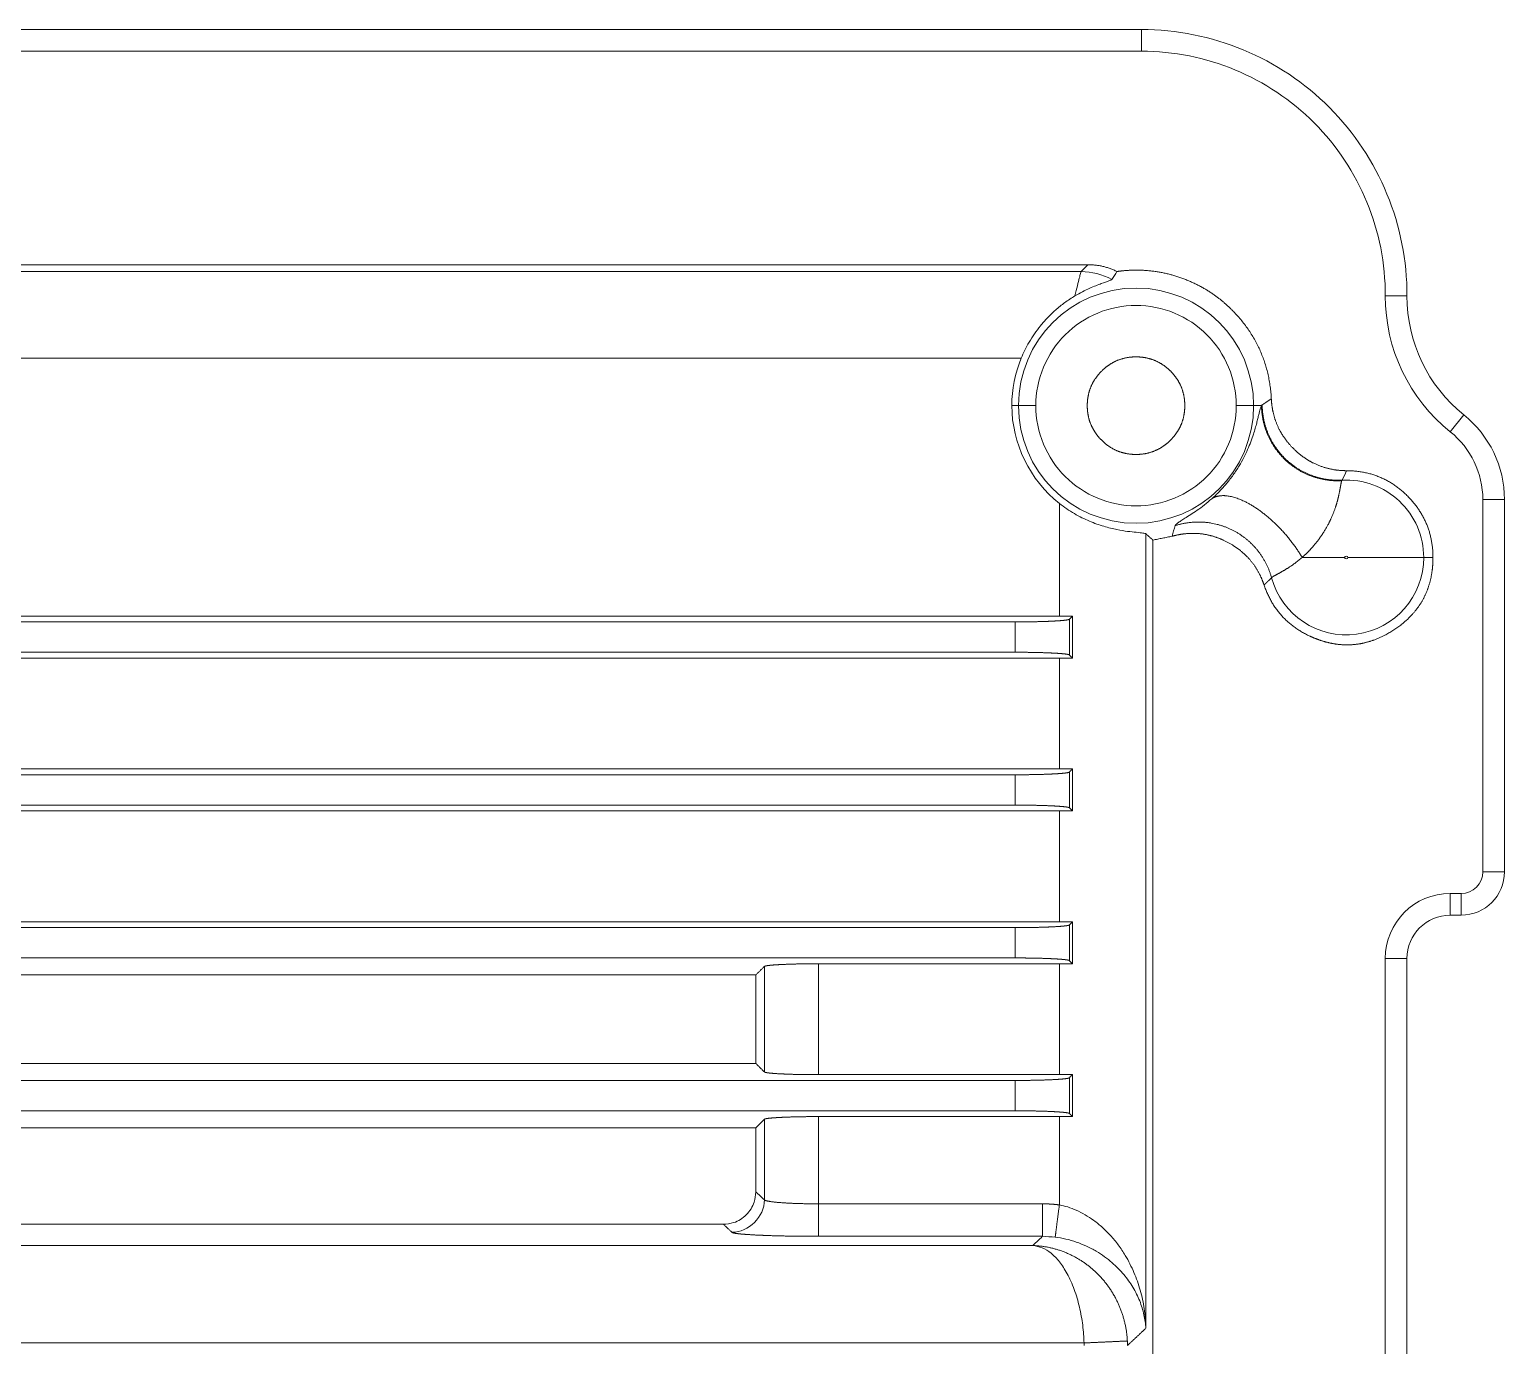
# Model space of a CAD drawing. Header units: millimetres. Extents: x 958 to 3026, y 447 to 1692.
# Drawn here: x 1485.4 to 1553.4, y 988.7 to 1049.4 of the extents above; entities that cross this region are included whole.
import ezdxf

# ---------------------------------------------------------------- set-up
doc = ezdxf.new("R2010")
doc.units = ezdxf.units.MM
doc.layers.add('2', color=7, linetype='Continuous', true_color=0xffffff)

msp = doc.modelspace()

# ---------------------------------------------------------------- linework, layer by layer
at = {"layer": '2', "color": 7, "linetype": 'Continuous', "lineweight": 20}
for p, q in [((1461.426, 1049.438), (1536.676, 1049.438)), ((1473.091, 1038.591), (1534.208, 1038.591)), ((1553.426, 1027.759), (1553.426, 1010.588)), ((1537.204, 1025.887), (1537.204, 961.515)), ((1419.958, 1022.38), (1532.889, 1022.38)), ((1533.496, 1022.383), (1533.496, 1020.444)), ((1418.248, 1022.113), (1530.854, 1022.113)), ((1418.248, 1020.713), (1530.854, 1020.713)), ((1419.958, 1020.446), (1532.889, 1020.446)), ((1418.248, 1015.063), (1530.854, 1015.063)), ((1532.889, 1015.33), (1419.958, 1015.33)), ((1533.496, 1015.333), (1533.496, 1013.394)), ((1418.248, 1013.663), (1530.854, 1013.663)), ((1419.958, 1013.396), (1532.889, 1013.396)), ((1551.426, 1008.588), (1550.926, 1008.588)), ((1418.248, 1008.013), (1530.854, 1008.013)), ((1532.889, 1008.28), (1419.958, 1008.28)), ((1533.496, 1008.283), (1533.496, 1006.344)), ((1530.854, 1006.613), (1418.248, 1006.613)), ((1548.926, 1006.588), (1548.926, 911.588)), ((1429.83, 1005.827), (1518.886, 1005.827)), ((1518.886, 1005.827), (1518.886, 1001.749)), ((1521.777, 1006.346), (1532.889, 1006.346)), ((1518.886, 1001.749), (1429.83, 1001.749)), ((1532.889, 1001.23), (1521.777, 1001.23)), ((1533.496, 1001.233), (1533.496, 999.294)), ((1418.248, 1000.963), (1530.854, 1000.963)), ((1418.248, 999.563), (1530.854, 999.563)), ((1521.777, 999.296), (1532.889, 999.296)), ((1429.83, 998.777), (1518.886, 998.777)), ((1518.886, 995.825), (1518.886, 998.777)), ((1517.387, 994.327), (1431.329, 994.327))]:
    msp.add_line(p, q, dxfattribs=at)
at = {"layer": '2', "color": 155, "linetype": 'Continuous', "lineweight": 13}
for p, q in [((1536.676, 1049.438), (1536.676, 1048.438)), ((1536.676, 1048.438), (1461.288, 1048.438)), ((1472.835, 1038.271), (1533.888, 1038.271)), ((1548.926, 1037.149), (1547.926, 1037.152)), ((1531.129, 1034.276), (1419.874, 1034.276)), ((1531.001, 1032.088), (1530.695, 1032.088)), ((1531.8, 1032.088), (1531.001, 1032.088)), ((1541.851, 1032.088), (1541.053, 1032.088)), ((1542.217, 1032.088), (1541.851, 1032.088)), ((1551.551, 1031.662), (1550.926, 1030.882)), ((1552.426, 1010.588), (1552.426, 1027.759)), ((1553.426, 1027.759), (1552.426, 1027.759)), ((1532.889, 1027.579), (1532.889, 1022.38)), ((1536.884, 1026.176), (1536.884, 989.535)), ((1546.05, 1025.088), (1544.092, 1025.088)), ((1549.698, 1025.088), (1546.202, 1025.088)), ((1550.126, 1025.088), (1549.698, 1025.088)), ((1533.351, 1022.237), (1533.351, 1020.589)), ((1530.854, 1020.713), (1530.854, 1022.113)), ((1532.889, 1020.446), (1532.889, 1015.33)), ((1530.854, 1013.663), (1530.854, 1015.063)), ((1533.351, 1015.187), (1533.351, 1013.539)), ((1532.889, 1013.396), (1532.889, 1008.28)), ((1553.426, 1010.588), (1552.426, 1010.588)), ((1550.926, 1008.588), (1550.926, 1009.588)), ((1550.926, 1009.588), (1551.426, 1009.588)), ((1551.426, 1008.588), (1551.426, 1009.588)), ((1530.854, 1006.613), (1530.854, 1008.013)), ((1533.351, 1008.137), (1533.351, 1006.489)), ((1547.926, 911.588), (1547.926, 1006.588)), ((1548.926, 1006.588), (1547.926, 1006.588)), ((1519.28, 1006.222), (1519.28, 1001.355)), ((1521.777, 1006.346), (1521.777, 1001.23)), ((1532.889, 1006.346), (1532.889, 1001.23)), ((1533.351, 1001.087), (1533.351, 999.439)), ((1530.854, 999.563), (1530.854, 1000.963)), ((1519.28, 999.172), (1519.28, 995.457)), ((1521.777, 999.296), (1521.777, 995.272)), ((1532.889, 999.296), (1532.889, 995.222)), ((1532.116, 995.272), (1521.777, 995.272)), ((1532.116, 993.773), (1521.777, 993.773)), ((1531.66, 993.348), (1422.453, 993.348)), ((1534.03, 988.854), (1422.453, 988.854))]:
    msp.add_line(p, q, dxfattribs=at)
at = {"layer": '2', "color": 7, "linetype": 'Continuous', "lineweight": 20, "extrusion": (0, 0, -1)}
for centre, radius, start, end in [((-1536.676, 1037.188), 12.25, 90, 180.18339), ((-1548.426, 1027.759), 5, 128.68158, 180), ((-1551.426, 1010.588), 2, 180, 270)]:
    msp.add_arc(centre, radius, start, end, dxfattribs=at)
at = {"layer": '2', "color": 155, "linetype": 'Continuous', "lineweight": 13}
for centre, radius, start, end in [((1536.676, 1037.188), 11.25, 359.81661, 90), ((1548.426, 1027.759), 4, 0, 51.31842), ((1551.426, 1010.588), 1, 270, 0)]:
    msp.add_arc(centre, radius, start, end, dxfattribs=at)
at = {"layer": '2', "color": 155, "linetype": 'Continuous', "lineweight": 13, "extrusion": (0, 0, -1)}
for centre, radius, start, end in [((-1536.426, 1032.088), 5.425, 0, 180), ((-1555.926, 1037.127), 8, 308.68158, 0.18339), ((-1536.426, 1032.088), 5.425, 180, 0), ((-1546.126, 1025.088), 3.571, 86.88614, 180), ((-1546.126, 1025.088), 3.571, 180, 344.74586), ((-1550.926, 1006.588), 3, 0, 90)]:
    msp.add_arc(centre, radius, start, end, dxfattribs=at)
at = {"layer": '2', "color": 7, "linetype": 'Continuous', "lineweight": 20}
for centre, radius, start, end in [((1555.926, 1037.127), 7, 179.81661, 231.31842), ((1550.926, 1006.588), 2, 90, 180)]:
    msp.add_arc(centre, radius, start, end, dxfattribs=at)
at = {"layer": '2', "color": 155, "linetype": 'Continuous', "lineweight": 13}
for points, degree in [([(1534.208, 1038.591), (1534.102, 1038.484), (1533.995, 1038.377), (1533.888, 1038.271)], 3), ([(1533.888, 1038.271), (1534.381, 1038.269), (1534.874, 1038.144), (1535.308, 1037.909)], 3), ([(1542.668, 1032.406), (1542.585, 1032.349), (1542.502, 1032.293), (1542.418, 1032.237), (1542.333, 1032.18), (1542.247, 1032.123)], 5), ([(1542.217, 1032.088), (1542.227, 1032.1), (1542.237, 1032.112), (1542.247, 1032.123)], 3), ([(1546.144, 1029.088), (1546.073, 1028.943), (1546.003, 1028.799), (1545.932, 1028.654)], 3), ([(1538.092, 1026.064), (1538.137, 1026.227), (1538.182, 1026.39), (1538.228, 1026.553)], 3), ([(1546.05, 1025.088), (1546.05, 1025.168), (1546.202, 1025.168), (1546.202, 1025.088)], 3), ([(1546.202, 1025.088), (1546.202, 1025.009), (1546.05, 1025.009), (1546.05, 1025.088)], 3), ([(1542.336, 1023.811), (1542.403, 1023.88), (1542.471, 1023.948), (1542.54, 1024.015), (1542.61, 1024.082), (1542.681, 1024.149)], 5), ([(1519.28, 995.457), (1519.149, 995.58), (1519.017, 995.703), (1518.886, 995.825)], 3), ([(1517.782, 993.959), (1518.565, 993.961), (1519.278, 994.674), (1519.28, 995.457)], 3), ([(1521.777, 993.773), (1521.777, 993.796), (1521.777, 993.992), (1521.777, 994.359), (1521.777, 994.815), (1521.777, 995.272)], 5), ([(1532.116, 993.773), (1532.116, 993.811), (1532.116, 994.511), (1532.116, 995.272)], 3), ([(1532.889, 995.222), (1532.736, 995.242), (1532.581, 995.257), (1532.426, 995.267), (1532.271, 995.272), (1532.116, 995.272)], 5), ([(1532.697, 993.736), (1532.7, 993.761), (1532.725, 993.957), (1532.772, 994.32), (1532.831, 994.771), (1532.889, 995.222)], 5), ([(1517.782, 993.959), (1517.387, 994.327)], 1), ([(1531.66, 993.348), (1532.116, 993.773)], 1), ([(1532.697, 993.736), (1532.503, 993.749), (1532.309, 993.761), (1532.116, 993.773)], 3), ([(1536.884, 989.535), (1536.03, 988.738)], 1), ([(1534.03, 988.854), (1534.031, 988.825), (1534.032, 988.796), (1534.033, 988.767), (1534.033, 988.738)], 4), ([(1536.03, 988.738), (1536.03, 988.79), (1536.029, 988.842), (1536.027, 988.894), (1536.025, 988.946)], 4)]:
    msp.add_open_spline(points, degree=degree, dxfattribs=at)
at = {"layer": '2', "color": 7, "linetype": 'Continuous', "lineweight": 20}
for points, degree in [([(1534.208, 1038.591), (1534.915, 1038.591), (1535.546, 1038.276)], 2), ([(1535.546, 1038.276), (1535.467, 1038.154), (1535.388, 1038.031), (1535.308, 1037.909)], 3), ([(1540.972, 1036.378), (1542.551, 1034.704), (1542.668, 1032.406)], 2), ([(1531.129, 1034.276), (1530.844, 1033.584), (1530.695, 1032.836), (1530.695, 1032.088)], 3), ([(1530.695, 1032.088), (1530.695, 1030.358), (1531.528, 1028.646), (1532.889, 1027.579)], 3), ([(1546.144, 1029.088), (1547.859, 1029.081), (1549.035, 1027.834)], 2), ([(1549.035, 1027.834), (1550.126, 1026.678), (1550.126, 1025.088)], 2), ([(1537.204, 1025.887), (1536.884, 1026.176)], 1), ([(1538.092, 1026.064), (1537.204, 1025.887)], 1), ([(1544.438, 1021.462), (1542.883, 1022.186), (1542.336, 1023.811)], 2), ([(1532.889, 1022.38), (1533.002, 1022.381), (1533.114, 1022.381), (1533.226, 1022.381)], 3), ([(1533.226, 1022.381), (1533.317, 1022.382), (1533.407, 1022.382), (1533.496, 1022.383)], 3), ([(1533.351, 1022.237), (1533.496, 1022.383)], 1), ([(1533.496, 1020.444), (1533.294, 1020.444), (1533.092, 1020.445), (1532.889, 1020.446)], 3), ([(1533.496, 1020.444), (1533.351, 1020.589)], 1), ([(1532.889, 1015.33), (1533.002, 1015.331), (1533.114, 1015.331), (1533.226, 1015.331)], 3), ([(1533.226, 1015.331), (1533.317, 1015.332), (1533.407, 1015.332), (1533.496, 1015.333)], 3), ([(1533.351, 1015.187), (1533.496, 1015.333)], 1), ([(1533.496, 1013.394), (1533.294, 1013.394), (1533.092, 1013.395), (1532.889, 1013.396)], 3), ([(1533.496, 1013.394), (1533.351, 1013.539)], 1), ([(1532.889, 1008.28), (1533.002, 1008.281), (1533.114, 1008.281), (1533.226, 1008.281)], 3), ([(1533.226, 1008.281), (1533.317, 1008.282), (1533.407, 1008.282), (1533.496, 1008.283)], 3), ([(1533.351, 1008.137), (1533.496, 1008.283)], 1), ([(1518.886, 1005.827), (1519.28, 1006.222)], 1), ([(1533.496, 1006.344), (1533.294, 1006.344), (1533.092, 1006.345), (1532.889, 1006.346)], 3), ([(1533.496, 1006.344), (1533.351, 1006.489)], 1), ([(1519.28, 1001.355), (1518.886, 1001.749)], 1), ([(1532.889, 1001.23), (1533.002, 1001.231), (1533.114, 1001.231), (1533.226, 1001.231)], 3), ([(1533.226, 1001.231), (1533.317, 1001.232), (1533.407, 1001.232), (1533.496, 1001.233)], 3), ([(1533.351, 1001.087), (1533.496, 1001.233)], 1), ([(1518.886, 998.777), (1519.28, 999.172)], 1), ([(1533.496, 999.294), (1533.294, 999.294), (1533.092, 999.295), (1532.889, 999.296)], 3), ([(1533.496, 999.294), (1533.351, 999.439)], 1)]:
    msp.add_open_spline(points, degree=degree, dxfattribs=at)
at = {"layer": '2', "color": 155, "linetype": 'Continuous', "lineweight": 13}
for points, degree, knots in [([(1533.608, 1037.152), (1533.649, 1037.316), (1533.729, 1037.641), (1533.813, 1037.979), (1533.87, 1038.202), (1533.882, 1038.248), (1533.888, 1038.271)], 3, [0, 0, 0, 0, 0.26399, 0.520845, 0.767058, 1, 1, 1, 1]), ([(1531.8, 1032.088), (1531.8, 1033.299), (1532.299, 1034.503), (1534.012, 1036.216), (1535.215, 1036.714), (1537.638, 1036.714), (1538.841, 1036.216), (1540.554, 1034.503), (1541.053, 1033.299), (1541.053, 1032.088)], 3, [0, 0, 0, 0, 0.25, 0.25, 0.5, 0.5, 0.75, 0.75, 1, 1, 1, 1]), ([(1541.053, 1032.088), (1541.053, 1030.877), (1540.554, 1029.673), (1538.841, 1027.961), (1537.638, 1027.462), (1535.215, 1027.462), (1534.012, 1027.961), (1532.299, 1029.673), (1531.8, 1030.877), (1531.8, 1032.088)], 3, [0, 0, 0, 0, 0.25, 0.25, 0.5, 0.5, 0.75, 0.75, 1, 1, 1, 1]), ([(1539.925, 1027.797), (1539.983, 1027.85), (1540.096, 1027.952), (1540.269, 1028.124), (1540.438, 1028.304), (1540.602, 1028.492), (1540.76, 1028.688), (1540.911, 1028.891), (1541.055, 1029.101), (1541.225, 1029.371), (1541.408, 1029.702), (1541.586, 1030.077), (1541.733, 1030.44), (1541.845, 1030.764), (1541.931, 1031.05), (1541.995, 1031.291), (1542.046, 1031.499), (1542.102, 1031.736), (1542.158, 1031.961), (1542.197, 1032.045), (1542.217, 1032.088)], 3, [0, 0, 0, 0, 0.034938, 0.067983, 0.099474, 0.129802, 0.159398, 0.188728, 0.218266, 0.248479, 0.302825, 0.359961, 0.421929, 0.490332, 0.551938, 0.613219, 0.674755, 0.737023, 0.865169, 1, 1, 1, 1]), ([(1545.917, 1028.626), (1545.351, 1028.597), (1544.778, 1028.682), (1544.23, 1028.883), (1543.245, 1029.492), (1542.574, 1030.432), (1542.34, 1030.963), (1542.221, 1031.526), (1542.217, 1032.088)], 5, [0, 0, 0, 0, 0, 0, 0.5, 0.5, 0.5, 1, 1, 1, 1, 1, 1]), ([(1542.247, 1032.123), (1542.252, 1031.558), (1542.372, 1030.994), (1542.605, 1030.461), (1543.272, 1029.52), (1544.252, 1028.91), (1544.798, 1028.71), (1545.368, 1028.625), (1545.932, 1028.654)], 5, [0, 0, 0, 0, 0, 0, 0.5, 0.5, 0.5, 1, 1, 1, 1, 1, 1]), ([(1544.092, 1025.088), (1544.209, 1025.191), (1544.333, 1025.308), (1544.461, 1025.438), (1544.692, 1025.699), (1544.92, 1026.006), (1545.011, 1026.137), (1545.263, 1026.532), (1545.437, 1026.886), (1545.524, 1027.096), (1545.68, 1027.528), (1545.764, 1027.867), (1545.799, 1028.029), (1545.849, 1028.296), (1545.88, 1028.477), (1545.893, 1028.545), (1545.905, 1028.595), (1545.917, 1028.626)], 5, [0, 0, 0, 0, 0, 0, 0.150754, 0.150754, 0.150754, 0.25633, 0.25633, 0.25633, 0.478009, 0.478009, 0.478009, 0.747722, 0.747722, 0.747722, 1, 1, 1, 1, 1, 1]), ([(1545.932, 1028.654), (1545.932, 1028.651), (1545.932, 1028.645), (1545.902, 1028.632), (1545.917, 1028.626), (1545.917, 1028.626)], 3, [0, 0, 0, 0, 0.493284, 0.999903, 1, 1, 1, 1]), ([(1538.228, 1026.553), (1538.237, 1026.57), (1538.255, 1026.605), (1538.348, 1026.68), (1538.487, 1026.772), (1538.682, 1026.893), (1538.93, 1027.048), (1539.233, 1027.251), (1539.562, 1027.487), (1539.807, 1027.697), (1539.925, 1027.797)], 3, [0, 0, 0, 0, 0.134281, 0.263945, 0.389681, 0.512187, 0.652348, 0.779222, 0.894448, 1, 1, 1, 1]), ([(1539.925, 1027.797), (1540.177, 1027.964), (1540.528, 1028.01), (1540.959, 1027.923), (1541.911, 1027.496), (1542.901, 1026.66), (1543.369, 1026.163), (1543.774, 1025.625), (1544.092, 1025.088)], 5, [0, 0, 0, 0, 0, 0, 0.5, 0.5, 0.5, 1, 1, 1, 1, 1, 1]), ([(1542.681, 1024.149), (1542.531, 1024.693), (1542.271, 1025.208), (1541.908, 1025.662), (1541.021, 1026.4), (1539.917, 1026.737), (1539.338, 1026.791), (1538.765, 1026.726), (1538.228, 1026.553)], 5, [0, 0, 0, 0, 0, 0, 0.5, 0.5, 0.5, 1, 1, 1, 1, 1, 1]), ([(1542.681, 1024.149), (1542.69, 1024.166), (1542.722, 1024.191), (1542.777, 1024.223), (1542.962, 1024.324), (1543.278, 1024.496), (1543.507, 1024.632), (1543.779, 1024.814), (1544.092, 1025.088)], 5, [0, 0, 0, 0, 0, 0, 0.417548, 0.417548, 0.417548, 1, 1, 1, 1, 1, 1]), ([(1521.777, 995.272), (1521.37, 995.272), (1520.963, 995.278), (1520.578, 995.291), (1519.944, 995.326), (1519.521, 995.376), (1519.379, 995.402), (1519.299, 995.43), (1519.28, 995.457)], 5, [0, 0, 0, 0, 0, 0, 0.535793, 0.535793, 0.535793, 1, 1, 1, 1, 1, 1]), ([(1521.777, 993.773), (1521.578, 993.773), (1521.192, 993.775), (1520.635, 993.78), (1520.066, 993.791), (1519.693, 993.801), (1519.271, 993.816), (1518.891, 993.833), (1518.595, 993.85), (1518.267, 993.873), (1517.979, 993.903), (1517.847, 993.93), (1517.793, 993.949), (1517.782, 993.959)], 2, [0, 0, 0, 0.0625, 0.125, 0.25, 0.331633, 0.392857, 0.5, 0.557143, 0.642857, 0.75, 0.875, 0.9375, 1, 1, 1]), ([(1536.884, 989.535), (1536.861, 989.741), (1536.826, 990.053), (1536.712, 990.476), (1536.599, 990.795), (1536.458, 991.113), (1536.288, 991.424), (1536.089, 991.727), (1535.867, 992.01), (1535.615, 992.287), (1535.221, 992.66), (1534.796, 992.972), (1534.433, 993.175), (1534.323, 993.232), (1534.246, 993.271), (1534.037, 993.371), (1533.684, 993.513), (1533.194, 993.657), (1532.859, 993.711), (1532.697, 993.736)], 3, [0, 0, 0, 0, 0.120568, 0.182048, 0.244248, 0.307104, 0.370543, 0.434482, 0.498828, 0.560908, 0.623347, 0.749866, 0.781979, 0.790282, 0.798866, 0.815821, 0.880866, 0.942013, 1, 1, 1, 1]), ([(1534.03, 988.854), (1534.024, 988.988), (1534.013, 989.262), (1533.968, 989.677), (1533.903, 990.097), (1533.816, 990.517), (1533.707, 990.931), (1533.576, 991.33), (1533.423, 991.709), (1533.198, 992.155), (1532.897, 992.618), (1532.517, 993.018), (1532.111, 993.273), (1531.809, 993.323), (1531.66, 993.348)], 3, [0, 0, 0, 0, 0.055166, 0.112574, 0.172212, 0.234013, 0.29786, 0.363592, 0.431015, 0.499912, 0.6274, 0.754168, 0.878712, 1, 1, 1, 1]), ([(1536.025, 988.946), (1535.994, 989.59), (1535.852, 990.231), (1535.6, 990.83), (1534.836, 992.039), (1533.741, 992.852), (1533.066, 993.162), (1532.363, 993.328), (1531.66, 993.348)], 5, [0, 0, 0, 0, 0, 0, 0.440713, 0.440713, 0.440713, 1, 1, 1, 1, 1, 1]), ([(1534.03, 988.854), (1534.333, 988.868), (1534.636, 988.882), (1534.924, 988.895), (1535.443, 988.919), (1535.804, 988.936), (1535.935, 988.942), (1536.008, 988.945), (1536.025, 988.946)], 5, [0, 0, 0, 0, 0, 0, 0.5, 0.5, 0.5, 1, 1, 1, 1, 1, 1])]:
    msp.add_open_spline(points, degree=degree, knots=knots, dxfattribs=at)
at = {"layer": '2', "color": 7, "linetype": 'Continuous', "lineweight": 20}
for points, degree, knots in [([(1535.308, 1037.909), (1535.278, 1037.889), (1535.218, 1037.851), (1534.839, 1037.724), (1534.282, 1037.517), (1533.841, 1037.278), (1533.608, 1037.152)], 3, [0, 0, 0, 0, 0.237021, 0.470982, 0.721149, 1, 1, 1, 1]), ([(1535.546, 1038.276), (1535.697, 1038.297), (1536.071, 1038.333), (1536.667, 1038.347), (1537.456, 1038.27), (1538.182, 1038.096), (1538.9, 1037.844), (1539.563, 1037.507), (1540.139, 1037.133), (1540.588, 1036.757), (1540.86, 1036.497), (1540.972, 1036.378)], 2, [0, 0, 0, 0.05, 0.125, 0.25, 0.392857, 0.5, 0.642857, 0.75, 0.875, 0.946429, 1, 1, 1]), ([(1533.608, 1037.152), (1533.449, 1037.052), (1533.14, 1036.857), (1532.717, 1036.514), (1532.342, 1036.155), (1531.92, 1035.675), (1531.571, 1035.167), (1531.293, 1034.652), (1531.183, 1034.399), (1531.129, 1034.276)], 3, [0, 0, 0, 0, 0.155262, 0.301352, 0.438347, 0.566472, 0.797498, 0.901929, 1, 1, 1, 1]), ([(1534.176, 1032.088), (1534.176, 1032.204), (1534.197, 1032.429), (1534.259, 1032.753), (1534.395, 1033.081), (1534.52, 1033.296), (1534.694, 1033.538), (1534.958, 1033.802), (1535.19, 1033.977), (1535.478, 1034.148), (1535.877, 1034.286), (1536.255, 1034.338), (1536.6, 1034.338), (1536.888, 1034.298), (1537.212, 1034.215), (1537.592, 1034.031), (1537.896, 1033.801), (1538.125, 1033.572), (1538.282, 1033.371), (1538.441, 1033.123), (1538.594, 1032.754), (1538.656, 1032.43), (1538.676, 1032.205), (1538.676, 1032.088)], 2, [0, 0, 0, 0.03125, 0.0625, 0.125, 0.165816, 0.196429, 0.25, 0.296647, 0.331633, 0.392857, 0.454082, 0.5, 0.546647, 0.581633, 0.642857, 0.704082, 0.75, 0.790816, 0.821429, 0.875, 0.9375, 0.96875, 1, 1, 1]), ([(1542.668, 1032.406), (1542.677, 1032.232), (1542.724, 1031.898), (1542.838, 1031.417), (1543.061, 1030.931), (1543.258, 1030.615), (1543.529, 1030.261), (1543.909, 1029.898), (1544.215, 1029.668), (1544.59, 1029.437), (1545.147, 1029.212), (1545.633, 1029.12), (1545.969, 1029.089), (1546.144, 1029.088)], 2, [0, 0, 0, 0.0625, 0.125, 0.25, 0.331633, 0.392857, 0.5, 0.581633, 0.642857, 0.75, 0.875, 0.9375, 1, 1, 1]), ([(1538.676, 1032.088), (1538.676, 1031.972), (1538.656, 1031.748), (1538.594, 1031.424), (1538.458, 1031.095), (1538.333, 1030.88), (1538.159, 1030.639), (1537.895, 1030.375), (1537.663, 1030.2), (1537.375, 1030.029), (1536.976, 1029.89), (1536.598, 1029.838), (1536.253, 1029.838), (1535.965, 1029.878), (1535.641, 1029.961), (1535.261, 1030.145), (1534.957, 1030.376), (1534.728, 1030.604), (1534.571, 1030.805), (1534.412, 1031.054), (1534.259, 1031.423), (1534.197, 1031.747), (1534.176, 1031.971), (1534.176, 1032.088)], 2, [0, 0, 0, 0.03125, 0.0625, 0.125, 0.165816, 0.196429, 0.25, 0.296647, 0.331633, 0.392857, 0.454082, 0.5, 0.546647, 0.581633, 0.642857, 0.704082, 0.75, 0.790816, 0.821429, 0.875, 0.9375, 0.96875, 1, 1, 1]), ([(1532.889, 1027.579), (1533.003, 1027.493), (1533.226, 1027.325), (1533.577, 1027.107), (1533.928, 1026.918), (1534.275, 1026.758), (1534.614, 1026.626), (1535.05, 1026.484), (1535.547, 1026.364), (1536.051, 1026.285), (1536.475, 1026.241), (1536.788, 1026.215), (1536.852, 1026.189), (1536.884, 1026.176)], 3, [0, 0, 0, 0, 0.066832, 0.132056, 0.195762, 0.258112, 0.319353, 0.379811, 0.499893, 0.613268, 0.722803, 0.858007, 1, 1, 1, 1]), ([(1542.336, 1023.811), (1542.28, 1023.976), (1542.145, 1024.285), (1541.905, 1024.717), (1541.559, 1025.125), (1541.283, 1025.375), (1540.926, 1025.643), (1540.463, 1025.889), (1540.106, 1026.028), (1539.682, 1026.149), (1539.085, 1026.215), (1538.592, 1026.171), (1538.26, 1026.111), (1538.092, 1026.064)], 2, [0, 0, 0, 0.0625, 0.125, 0.25, 0.331633, 0.392857, 0.5, 0.581633, 0.642857, 0.75, 0.875, 0.9375, 1, 1, 1]), ([(1550.126, 1025.088), (1550.126, 1024.979), (1550.115, 1024.711), (1550.069, 1024.298), (1549.945, 1023.778), (1549.763, 1023.329), (1549.513, 1022.873), (1549.163, 1022.438), (1548.673, 1021.968), (1547.975, 1021.523), (1547.44, 1021.284), (1546.977, 1021.143), (1546.568, 1021.074), (1546.118, 1021.044), (1545.633, 1021.088), (1545.18, 1021.181), (1544.792, 1021.311), (1544.544, 1021.412), (1544.438, 1021.462)], 2, [0, 0, 0, 0.025, 0.0625, 0.125, 0.196429, 0.25, 0.331633, 0.392857, 0.5, 0.581633, 0.642857, 0.704082, 0.75, 0.821429, 0.875, 0.9375, 0.973214, 1, 1, 1]), ([(1530.854, 1022.113), (1530.978, 1022.113), (1531.219, 1022.114), (1531.567, 1022.118), (1531.923, 1022.125), (1532.156, 1022.132), (1532.419, 1022.141), (1532.693, 1022.155), (1532.868, 1022.166), (1533.047, 1022.18), (1533.227, 1022.2), (1533.31, 1022.218), (1533.344, 1022.231), (1533.351, 1022.237)], 2, [0, 0, 0, 0.0625, 0.125, 0.25, 0.331633, 0.392857, 0.5, 0.581633, 0.642857, 0.75, 0.875, 0.9375, 1, 1, 1]), ([(1533.351, 1020.589), (1533.344, 1020.596), (1533.31, 1020.608), (1533.228, 1020.626), (1533.067, 1020.644), (1532.925, 1020.656), (1532.73, 1020.669), (1532.457, 1020.683), (1532.238, 1020.692), (1531.968, 1020.7), (1531.568, 1020.709), (1531.22, 1020.712), (1530.979, 1020.713), (1530.854, 1020.713)], 2, [0, 0, 0, 0.0625, 0.125, 0.25, 0.331633, 0.392857, 0.5, 0.581633, 0.642857, 0.75, 0.875, 0.9375, 1, 1, 1]), ([(1530.854, 1015.063), (1530.978, 1015.063), (1531.219, 1015.064), (1531.567, 1015.068), (1531.923, 1015.075), (1532.156, 1015.082), (1532.419, 1015.091), (1532.693, 1015.105), (1532.868, 1015.116), (1533.047, 1015.13), (1533.227, 1015.15), (1533.31, 1015.168), (1533.344, 1015.181), (1533.351, 1015.187)], 2, [0, 0, 0, 0.0625, 0.125, 0.25, 0.331633, 0.392857, 0.5, 0.581633, 0.642857, 0.75, 0.875, 0.9375, 1, 1, 1]), ([(1533.351, 1013.539), (1533.344, 1013.546), (1533.31, 1013.558), (1533.228, 1013.576), (1533.067, 1013.594), (1532.925, 1013.606), (1532.73, 1013.619), (1532.457, 1013.633), (1532.238, 1013.642), (1531.968, 1013.65), (1531.568, 1013.659), (1531.22, 1013.662), (1530.979, 1013.663), (1530.854, 1013.663)], 2, [0, 0, 0, 0.0625, 0.125, 0.25, 0.331633, 0.392857, 0.5, 0.581633, 0.642857, 0.75, 0.875, 0.9375, 1, 1, 1]), ([(1530.854, 1008.013), (1530.978, 1008.013), (1531.219, 1008.014), (1531.567, 1008.018), (1531.923, 1008.025), (1532.156, 1008.032), (1532.419, 1008.041), (1532.693, 1008.055), (1532.868, 1008.066), (1533.047, 1008.08), (1533.227, 1008.1), (1533.31, 1008.118), (1533.344, 1008.131), (1533.351, 1008.137)], 2, [0, 0, 0, 0.0625, 0.125, 0.25, 0.331633, 0.392857, 0.5, 0.581633, 0.642857, 0.75, 0.875, 0.9375, 1, 1, 1]), ([(1533.351, 1006.489), (1533.344, 1006.496), (1533.31, 1006.508), (1533.228, 1006.526), (1533.067, 1006.544), (1532.925, 1006.556), (1532.73, 1006.569), (1532.457, 1006.583), (1532.238, 1006.592), (1531.968, 1006.6), (1531.568, 1006.609), (1531.22, 1006.612), (1530.979, 1006.613), (1530.854, 1006.613)], 2, [0, 0, 0, 0.0625, 0.125, 0.25, 0.331633, 0.392857, 0.5, 0.581633, 0.642857, 0.75, 0.875, 0.9375, 1, 1, 1]), ([(1519.28, 1006.222), (1519.287, 1006.228), (1519.321, 1006.241), (1519.403, 1006.259), (1519.563, 1006.277), (1519.706, 1006.289), (1519.901, 1006.302), (1520.174, 1006.316), (1520.393, 1006.324), (1520.663, 1006.333), (1521.063, 1006.341), (1521.411, 1006.345), (1521.652, 1006.346), (1521.777, 1006.346)], 2, [0, 0, 0, 0.0625, 0.125, 0.25, 0.331633, 0.392857, 0.5, 0.581633, 0.642857, 0.75, 0.875, 0.9375, 1, 1, 1]), ([(1521.777, 1001.23), (1521.653, 1001.23), (1521.412, 1001.232), (1521.064, 1001.235), (1520.708, 1001.242), (1520.475, 1001.249), (1520.211, 1001.259), (1519.938, 1001.272), (1519.763, 1001.283), (1519.584, 1001.297), (1519.404, 1001.318), (1519.321, 1001.336), (1519.287, 1001.348), (1519.28, 1001.355)], 2, [0, 0, 0, 0.0625, 0.125, 0.25, 0.331633, 0.392857, 0.5, 0.581633, 0.642857, 0.75, 0.875, 0.9375, 1, 1, 1]), ([(1530.854, 1000.963), (1530.978, 1000.963), (1531.219, 1000.964), (1531.567, 1000.968), (1531.923, 1000.975), (1532.156, 1000.982), (1532.419, 1000.991), (1532.693, 1001.005), (1532.868, 1001.016), (1533.047, 1001.03), (1533.227, 1001.05), (1533.31, 1001.068), (1533.344, 1001.081), (1533.351, 1001.087)], 2, [0, 0, 0, 0.0625, 0.125, 0.25, 0.331633, 0.392857, 0.5, 0.581633, 0.642857, 0.75, 0.875, 0.9375, 1, 1, 1]), ([(1519.28, 999.172), (1519.287, 999.178), (1519.321, 999.191), (1519.403, 999.209), (1519.563, 999.227), (1519.706, 999.239), (1519.901, 999.252), (1520.174, 999.266), (1520.393, 999.274), (1520.663, 999.283), (1521.063, 999.291), (1521.411, 999.295), (1521.652, 999.296), (1521.777, 999.296)], 2, [0, 0, 0, 0.0625, 0.125, 0.25, 0.331633, 0.392857, 0.5, 0.581633, 0.642857, 0.75, 0.875, 0.9375, 1, 1, 1]), ([(1533.351, 999.439), (1533.344, 999.446), (1533.31, 999.458), (1533.228, 999.476), (1533.067, 999.494), (1532.925, 999.506), (1532.73, 999.519), (1532.457, 999.533), (1532.238, 999.542), (1531.968, 999.55), (1531.568, 999.559), (1531.22, 999.562), (1530.979, 999.563), (1530.854, 999.563)], 2, [0, 0, 0, 0.0625, 0.125, 0.25, 0.331633, 0.392857, 0.5, 0.581633, 0.642857, 0.75, 0.875, 0.9375, 1, 1, 1]), ([(1518.886, 995.825), (1518.87, 995.665), (1518.832, 995.274), (1518.481, 994.732), (1517.938, 994.381), (1517.548, 994.343), (1517.387, 994.327)], 3, [0, 0, 0, 0, 0.205402, 0.5, 0.794598, 1, 1, 1, 1]), ([(1532.889, 995.222), (1533.018, 995.193), (1533.287, 995.134), (1533.684, 994.977), (1534.089, 994.768), (1534.494, 994.503), (1534.89, 994.182), (1535.27, 993.805), (1535.625, 993.373), (1535.997, 992.803), (1536.351, 992.104), (1536.642, 991.285), (1536.827, 990.43), (1536.865, 989.834), (1536.884, 989.535)], 3, [0, 0, 0, 0, 0.046562, 0.096986, 0.151758, 0.211202, 0.275517, 0.344809, 0.419117, 0.498441, 0.621377, 0.746213, 0.8725, 1, 1, 1, 1])]:
    msp.add_open_spline(points, degree=degree, knots=knots, dxfattribs=at)

doc.saveas('drawing.dxf')
